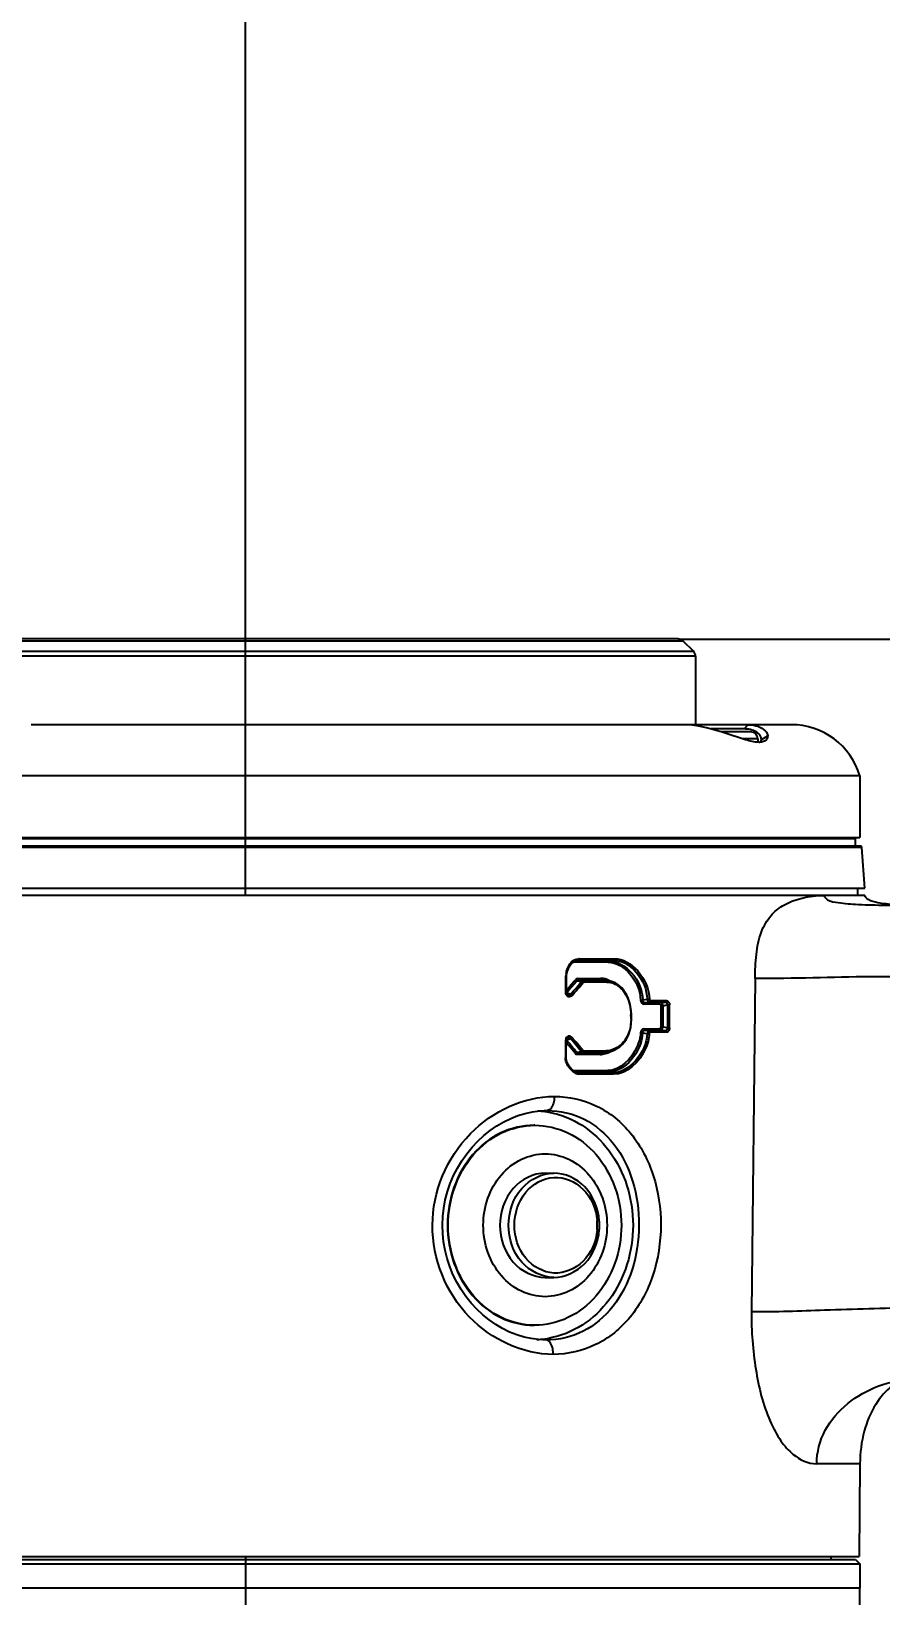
# Model space of a CAD drawing. Header units: millimetres. Extents: x 0 to 1173, y -4 to 841.
# Drawn here: x 1039.86 to 1049.77, y 518.64 to 536.9 of the extents above; entities that cross this region are included whole.
import ezdxf

# ---------------------------------------------------------------- set-up
doc = ezdxf.new("R2010")
doc.units = ezdxf.units.MM
doc.header["$LTSCALE"] = 65.395
doc.layers.get('0').update_dxf_attribs({"linetype": 'CONTINUOUS'})
for name, color, linetype in [('0_END_MODULE_W_CAM_SOLIFIED_BL2', 7, 'CONTINUOUS'), ('DRAFT_DIMS', 7, 'CONTINUOUS'), ('J_900_EXP_DH_BL10', 7, 'CONTINUOUS'), ('TM20_JOINT_200L_DH_BL4', 7, 'CONTINUOUS'), ('TM25S_ARM2_640_BL5', 7, 'CONTINUOUS')]:
    doc.layers.add(name, color=color, linetype=linetype)
doc.styles.get("Standard").update_dxf_attribs({"font": 'txt', "width": 0.8})
doc.dimstyles.new('DIMSTYLE_1', dxfattribs={"dimtxt": 6, "dimasz": 9, "dimexe": 0.5, "dimexo": 0, "dimgap": 1.5, "dimtad": 1, "dimlfac": 6, "dimzin": 0, "dimdsep": 46, "dimtxsty": 'Standard', "dimblk": '_FILLED', "dimblk1": '_FILLED', "dimblk2": '_FILLED', "dimcen": 0.09, "dimadec": 0, "dimazin": 0, "dimtp": 0.01, "dimtm": 0.01, "dimtfac": 1, "dimtofl": 0, "dimtmove": 0, "dimatfit": 3, "dimldrblk": '_FILLED', "dimfxl": 0, "dimtolj": 1, "dimtzin": 0, "dimarcsym": 0})

# ---------------------------------------------------------------- blocks, each defined once
blk = doc.blocks.new('_FILLED')
at = {"color": 0, "linetype": 'ByBlock'}
blk.add_solid([(0, 0), (-1, 0.1667), (-1, -0.1667)], dxfattribs=at)
blk = doc.blocks.new('*D1')
at = {"layer": 'DRAFT_DIMS', "color": 2, "linetype": 'Continuous'}
for p, q in [((1068.837, 538.232), (1068.837, 550.232)), ((1068.837, 550.232), (1068.837, 534.02)), ((1052.84, 538.232), (1069.337, 538.232)), ((1068.837, 491.431), (1068.837, 534.02)), ((1047.412, 529.807), (1069.337, 529.807)), ((1068.837, 529.807), (1068.837, 491.431))]:
    blk.add_line(p, q, dxfattribs=at)
at = {"layer": 'DRAFT_DIMS', "color": 2, "linetype": 'Continuous', "xscale": 9, "yscale": 9, "zscale": 9}
for p, rotation in [((1068.837, 538.232), 270), ((1068.837, 529.807), 90)]:
    blk.add_blockref('_FILLED', p, dxfattribs=dict(at, rotation=rotation))
blk = doc.blocks.new('*D39')
at = {"color": 2, "linetype": 'Continuous'}
for p, q in [((1047.412, 529.807), (1083.797, 529.807)), ((1083.297, 529.807), (1083.297, 371.228)), ((1083.297, 212.649), (1083.297, 371.228)), ((1010.83, 212.649), (1083.797, 212.649))]:
    blk.add_line(p, q, dxfattribs=at)
at = {"color": 2, "linetype": 'Continuous', "xscale": 9, "yscale": 9, "zscale": 9}
for p, rotation in [((1083.297, 529.807), 90), ((1083.297, 212.649), 270)]:
    blk.add_blockref('_FILLED', p, dxfattribs=dict(at, rotation=rotation))
blk = doc.blocks.new('TM20_JOINT_200L_DH_BL4', base_point=(646.7471, 433.0434))
at = {"layer": 'TM20_JOINT_200L_DH_BL4', "color": 7, "linetype": 'Continuous'}
for p, q in [((1035.2469, 519.0658), (1049.4802, 519.0658)), ((1049.1969, 519.0658), (1049.1969, 519.0991)), ((1049.4802, 519.0658), (1049.5302, 519.0158)), ((1035.1969, 519.0158), (1049.5302, 519.0158)), ((1049.5302, 519.0158), (1049.5302, 518.7324)), ((1049.5302, 518.7324), (1035.1969, 518.7324)), ((1049.5302, 518.7324), (1035.1969, 518.7324))]:
    blk.add_line(p, q, dxfattribs=at)
at = {"layer": 'TM20_JOINT_200L_DH_BL4', "color": 6, "linetype": 'Continuous'}
blk.add_line((1049.5302, 517.4824), (1049.5302, 518.7324), dxfattribs=at)
blk = doc.blocks.new('*D32')
at = {"color": 2, "linetype": 'Continuous'}
for p, q in [((1013.997, 545.806), (1001.997, 545.806)), ((1001.997, 545.806), (1028.18, 545.806)), ((1054.364, 545.806), (1028.18, 545.806)), ((1042.364, 545.806), (1054.364, 545.806)), ((1013.997, 492.316), (1013.997, 544.306)), ((1042.364, 526.816), (1042.364, 544.306))]:
    blk.add_line(p, q, dxfattribs=at)
at = {"color": 2, "linetype": 'Continuous', "xscale": 9, "yscale": 9, "zscale": 9}
blk.add_blockref('_FILLED', (1013.997, 545.806), dxfattribs=at)
at = {"color": 2, "linetype": 'Continuous', "xscale": 9, "yscale": 9, "zscale": 9, "rotation": 180}
blk.add_blockref('_FILLED', (1042.364, 545.806), dxfattribs=at)
blk = doc.blocks.new('*D40')
at = {"color": 2, "linetype": 'Continuous'}
for p, q in [((1042.364, 519.099), (1042.364, 282.46)), ((1025.664, 231.616), (1025.664, 283.46)), ((1025.664, 282.96), (1013.664, 282.96)), ((1013.664, 282.96), (1034.014, 282.96)), ((1080.159, 282.96), (1034.014, 282.96)), ((1042.364, 282.96), (1080.159, 282.96))]:
    blk.add_line(p, q, dxfattribs=at)
at = {"color": 2, "linetype": 'Continuous', "xscale": 9, "yscale": 9, "zscale": 9}
blk.add_blockref('_FILLED', (1025.664, 282.96), dxfattribs=at)
at = {"color": 2, "linetype": 'Continuous', "xscale": 9, "yscale": 9, "zscale": 9, "rotation": 180}
blk.add_blockref('_FILLED', (1042.364, 282.96), dxfattribs=at)
blk = doc.blocks.new('0_END_MODULE_W_CAM_SOLIFIED_BL2', base_point=(670.806, 355.8574))
at = {"layer": '0_END_MODULE_W_CAM_SOLIFIED_BL2', "color": 7, "linetype": 'Continuous'}
for p, q in [((1047.4123, 529.8074), (1037.3148, 529.8074)), ((1037.1381, 529.6652), (1047.5892, 529.6652)), ((1047.4713, 529.783), (1037.2558, 529.783)), ((1047.5892, 529.6652), (1047.4713, 529.783)), ((1047.6136, 529.6062), (1037.1137, 529.6062)), ((1047.6136, 529.6062), (1047.6136, 528.8074)), ((1047.4564, 528.8074), (1039.8642, 528.8074)), ((1048.731, 528.8074), (1047.4897, 528.8074)), ((1048.1834, 528.7574), (1047.7963, 528.7574)), ((1048.2569, 528.7241), (1047.9118, 528.7241)), ((1048.1833, 528.7574), (1048.2201, 528.8074)), ((1048.3402, 528.6408), (1048.1641, 528.6408)), ((1048.3402, 528.6408), (1048.3402, 528.602)), ((1048.3819, 528.6351), (1048.4558, 528.6773)), ((1049.5302, 528.2104), (1035.1969, 528.2104)), ((1049.5302, 528.2104), (1049.5302, 527.4908)), ((1035.1969, 527.4908), (1049.5302, 527.4908)), ((1049.4802, 527.4741), (1035.2469, 527.4741)), ((1049.3802, 527.4908), (1049.3802, 527.4741)), ((1049.4802, 527.3908), (1049.4802, 527.4741)), ((1049.5553, 527.3753), (1035.1719, 527.3753)), ((1049.5386, 527.3908), (1035.1885, 527.3908)), ((1049.5886, 526.8991), (1049.5553, 527.3753)), ((1035.1386, 526.8991), (1049.5886, 526.8991)), ((1049.5052, 526.8991), (1049.5052, 526.8158)), ((1049.59, 526.8158), (1035.1371, 526.8158)), ((1046.1772, 526.0333), (1046.1875, 526.0342)), ((1046.5947, 526.0342), (1046.1875, 526.0342)), ((1046.2882, 526.0506), (1046.206, 526.0506)), ((1046.2473, 526.0596), (1046.2098, 526.0531)), ((1046.2241, 526.0573), (1046.2286, 526.0581)), ((1046.2277, 526.058), (1046.2285, 526.0581)), ((1046.2393, 526.0594), (1046.2473, 526.0596)), ((1046.2473, 526.0596), (1046.6552, 526.0596)), ((1046.2554, 526.0761), (1046.6642, 526.0761)), ((1046.6036, 526.0506), (1046.2882, 526.0506)), ((1046.6036, 526.0506), (1046.6552, 526.0596)), ((1046.1006, 525.6809), (1046.1013, 525.8765)), ((1046.1086, 525.681), (1046.1095, 525.8762)), ((1046.1231, 525.9419), (1046.13, 525.9613)), ((1046.2309, 525.8196), (1046.2847, 525.8108)), ((1046.2421, 525.8462), (1046.5062, 525.8462)), ((1046.2504, 525.8295), (1046.3048, 525.8205)), ((1046.2504, 525.8295), (1046.3331, 525.8295)), ((1046.5376, 525.8205), (1046.3048, 525.8205)), ((1046.5751, 525.8038), (1046.3131, 525.8038)), ((1046.3331, 525.8295), (1046.515, 525.8295)), ((1046.515, 525.8295), (1046.531, 525.8289)), ((1046.5662, 525.8205), (1046.515, 525.8295)), ((1046.5662, 525.8205), (1046.5376, 525.8205)), ((1046.6065, 525.8169), (1046.5558, 525.8259)), ((1046.5796, 525.8201), (1046.5662, 525.8205)), ((1048.3083, 525.8461), (1048.267, 521.9554)), ((1046.1015, 525.672), (1046.1005, 525.6809)), ((1046.109, 525.6752), (1046.1086, 525.681)), ((1046.155, 525.6581), (1046.1117, 525.6796)), ((1046.1248, 525.65), (1046.1213, 525.6522)), ((1047.0519, 525.6016), (1046.9978, 525.5938)), ((1046.8675, 525.3689), (1046.8667, 525.4236)), ((1047.1963, 525.5454), (1047.0115, 525.5454)), ((1047.0791, 525.5709), (1047.0214, 525.5619)), ((1047.2066, 525.5619), (1047.0214, 525.5619)), ((1047.0791, 525.5709), (1047.2645, 525.5709)), ((1047.0891, 525.5873), (1047.2748, 525.5873)), ((1047.2644, 525.5708), (1047.2066, 525.5619)), ((1047.2086, 525.5285), (1047.2075, 525.2766)), ((1047.2336, 525.5284), (1047.2325, 525.2765)), ((1047.2336, 525.5284), (1047.2869, 525.5366)), ((1047.2869, 525.5366), (1047.2857, 525.2682)), ((1047.3107, 525.2681), (1047.312, 525.5365)), ((1046.8612, 525.369), (1046.8675, 525.3689)), ((1046.8645, 525.319), (1046.8675, 525.3689)), ((1047.0102, 525.2597), (1047.195, 525.2597)), ((1047.0202, 525.2429), (1047.0843, 525.2429)), ((1047.2627, 525.234), (1047.0775, 525.234)), ((1047.0843, 525.2429), (1047.2053, 525.2429)), ((1047.2053, 525.2429), (1047.2627, 525.234)), ((1047.2857, 525.2682), (1047.2325, 525.2765)), ((1046.0982, 525.1237), (1046.0973, 524.9187)), ((1046.1042, 525.0981), (1046.1304, 525.0669)), ((1046.1053, 524.9187), (1046.1062, 525.1237)), ((1046.1091, 525.1252), (1046.1528, 525.1468)), ((1046.119, 525.1526), (1046.1228, 525.155)), ((1046.9961, 525.2111), (1047.05, 525.2034)), ((1047.2731, 525.2173), (1047.0874, 525.2173)), ((1046.2272, 524.9852), (1046.2812, 524.9941)), ((1046.5023, 524.9589), (1046.2382, 524.9589)), ((1046.2465, 524.9753), (1046.3012, 524.9844)), ((1046.2465, 524.9753), (1046.25, 524.9753)), ((1046.5111, 524.9753), (1046.25, 524.9753)), ((1046.3012, 524.9844), (1046.534, 524.9844)), ((1046.3096, 525.0008), (1046.5716, 525.0008)), ((1046.5111, 524.9753), (1046.5627, 524.9844)), ((1046.5239, 524.9758), (1046.5112, 524.9753)), ((1046.534, 524.9844), (1046.545, 524.9844)), ((1046.545, 524.9784), (1046.5956, 524.9873)), ((1046.545, 524.9844), (1046.5627, 524.9844)), ((1046.5498, 524.9793), (1046.545, 524.9784)), ((1046.5627, 524.9844), (1046.5732, 524.9847)), ((1046.5956, 524.9873), (1046.6009, 524.9883)), ((1046.601, 524.9884), (1046.634, 524.9975)), ((1046.1302, 524.8358), (1046.1232, 524.8486)), ((1046.1882, 524.7709), (1046.5892, 524.7709)), ((1046.2113, 524.7551), (1046.2017, 524.7611)), ((1046.2205, 524.7503), (1046.2113, 524.7551)), ((1046.2131, 524.7542), (1046.2634, 524.7542)), ((1046.2276, 524.7476), (1046.2414, 524.7452)), ((1046.234, 524.7459), (1046.2331, 524.746)), ((1046.2414, 524.7452), (1046.234, 524.7459)), ((1046.6493, 524.7452), (1046.2414, 524.7452)), ((1046.6583, 524.7285), (1046.2496, 524.7285)), ((1046.2634, 524.7542), (1046.3542, 524.7542)), ((1046.3542, 524.7542), (1046.5981, 524.7542)), ((1046.6493, 524.7452), (1046.5981, 524.7542)), ((1045.8474, 524.3038), (1045.8495, 524.3039)), ((1045.8495, 524.3039), (1045.8847, 524.3045)), ((1045.7386, 524.1324), (1045.7302, 524.1324)), ((1045.8594, 523.5741), (1045.9594, 523.5741)), ((1045.8594, 522.3574), (1045.9594, 522.3574)), ((1045.7386, 521.7991), (1045.7302, 521.7991)), ((1045.8364, 521.6281), (1045.828, 521.6284)), ((1045.8682, 521.6275), (1045.8364, 521.6281)), ((1045.8715, 521.6275), (1045.8682, 521.6275)), ((1049.5321, 520.1825), (1049.0267, 520.1825)), ((1049.5321, 520.1825), (1049.5227, 519.0991)), ((1035.2068, 519.0991), (1049.5227, 519.0991))]:
    blk.add_line(p, q, dxfattribs=at)
for points in [[(1046.13, 525.9613), (1046.1388, 525.9811), (1046.1495, 526.0002), (1046.1612, 526.0165), (1046.1726, 526.029)], [(1046.1726, 526.029), (1046.184, 526.0388), (1046.1964, 526.0469), (1046.2099, 526.0531), (1046.2241, 526.0573)], [(1046.2554, 526.0761), (1046.2553, 526.0734), (1046.2549, 526.0707), (1046.2543, 526.0682), (1046.2535, 526.0659), (1046.2526, 526.064), (1046.2514, 526.0623), (1046.2501, 526.061), (1046.2487, 526.0601), (1046.2473, 526.0596)], [(1046.6642, 526.0761), (1046.6641, 526.0734), (1046.6637, 526.0707), (1046.663, 526.0682), (1046.6621, 526.0659), (1046.6611, 526.064), (1046.6598, 526.0623), (1046.6583, 526.061), (1046.6568, 526.0601), (1046.6552, 526.0596)], [(1046.1095, 525.8761), (1046.1095, 525.8761), (1046.1092, 525.8758), (1046.1085, 525.8758), (1046.1073, 525.8759), (1046.1057, 525.876), (1046.1037, 525.8762), (1046.1013, 525.8765)], [(1046.109, 525.8761), (1046.1103, 525.888), (1046.1133, 525.9044)], [(1046.1133, 525.9044), (1046.1175, 525.9226), (1046.1231, 525.9419)], [(1046.3131, 525.8038), (1046.313, 525.8065), (1046.3126, 525.8092), (1046.312, 525.8118), (1046.3112, 525.8141), (1046.3102, 525.8161), (1046.309, 525.8178), (1046.3077, 525.8191), (1046.3062, 525.82), (1046.3048, 525.8205)], [(1046.572, 525.8161), (1046.5708, 525.8178), (1046.5693, 525.8191), (1046.5678, 525.8201), (1046.5662, 525.8205)], [(1046.5751, 525.8038), (1046.575, 525.8065), (1046.5746, 525.8092), (1046.5739, 525.8118), (1046.5731, 525.8141), (1046.572, 525.8161)], [(1046.6582, 525.8017), (1046.6322, 525.8109), (1046.6064, 525.8169)], [(1046.8667, 525.4236), (1046.8627, 525.4728), (1046.8561, 525.5168), (1046.8473, 525.5561), (1046.8362, 525.5928), (1046.8229, 525.6271), (1046.8079, 525.6583), (1046.791, 525.6869), (1046.7725, 525.7129), (1046.7525, 525.7359), (1046.7309, 525.7564), (1046.7078, 525.7744), (1046.6835, 525.7895), (1046.6582, 525.8017)], [(1046.1213, 525.6522), (1046.1177, 525.6555), (1046.1145, 525.6595), (1046.112, 525.6643), (1046.1101, 525.6696), (1046.109, 525.6752)], [(1047.0764, 525.6028), (1047.0767, 525.5999), (1047.0774, 525.5973), (1047.0784, 525.5949), (1047.0797, 525.5928), (1047.0814, 525.5908), (1047.0831, 525.5893), (1047.085, 525.5882), (1047.087, 525.5876), (1047.0891, 525.5873)], [(1046.9734, 525.5929), (1046.9759, 525.5931), (1046.9787, 525.5933), (1046.9818, 525.5935), (1046.9848, 525.5936), (1046.9877, 525.5937), (1046.9906, 525.5938), (1046.9934, 525.5938), (1046.9958, 525.5938), (1046.9978, 525.5938)], [(1047.0891, 525.5873), (1047.0889, 525.5846), (1047.0885, 525.5819), (1047.0877, 525.5794), (1047.0867, 525.5772), (1047.0856, 525.5752), (1047.0842, 525.5736), (1047.0826, 525.5722), (1047.0809, 525.5713), (1047.0791, 525.5709)], [(1047.2748, 525.5873), (1047.2746, 525.5846), (1047.2741, 525.5819), (1047.2734, 525.5794), (1047.2724, 525.5772), (1047.2711, 525.5752), (1047.2697, 525.5736), (1047.2681, 525.5722), (1047.2663, 525.5713), (1047.2645, 525.5709)], [(1046.634, 524.9975), (1046.6651, 525.01), (1046.6972, 525.0269), (1046.7289, 525.0486), (1046.7574, 525.0738), (1046.7818, 525.1009), (1046.8029, 525.1301), (1046.8213, 525.1623), (1046.8365, 525.1966), (1046.8485, 525.2329), (1046.858, 525.2735), (1046.8645, 525.319)], [(1047.0874, 525.2173), (1047.0873, 525.22), (1047.0868, 525.2227), (1047.0861, 525.2253), (1047.0851, 525.2276), (1047.084, 525.2296), (1047.0826, 525.2313), (1047.081, 525.2326), (1047.0792, 525.2335), (1047.0775, 525.234)], [(1047.2731, 525.2173), (1047.2729, 525.22), (1047.2725, 525.2227), (1047.2717, 525.2252), (1047.2708, 525.2275), (1047.2696, 525.2295), (1047.2681, 525.2312), (1047.2664, 525.2326), (1047.2646, 525.2335), (1047.2627, 525.234)], [(1046.1062, 525.1237), (1046.1065, 525.1286), (1046.1076, 525.1344), (1046.1095, 525.1399), (1046.1121, 525.1449), (1046.1153, 525.1492), (1046.119, 525.1526)], [(1046.9716, 525.2124), (1046.9741, 525.2122), (1046.977, 525.212), (1046.9801, 525.2118), (1046.9831, 525.2116), (1046.986, 525.2114), (1046.9889, 525.2113), (1046.9917, 525.2112), (1046.9941, 525.2111), (1046.9961, 525.2111)], [(1047.0874, 525.2173), (1047.0852, 525.217), (1047.0831, 525.2163), (1047.0813, 525.2152), (1047.0795, 525.2136), (1047.0779, 525.2116), (1047.0766, 525.2095), (1047.0756, 525.2071), (1047.0749, 525.2046), (1047.0745, 525.2018)], [(1046.1232, 524.8486), (1046.117, 524.8622), (1046.1119, 524.8765), (1046.1081, 524.8915), (1046.1058, 524.907), (1046.1053, 524.9187)], [(1046.2087, 524.9735), (1046.2105, 524.9755), (1046.2125, 524.9774), (1046.2147, 524.9792), (1046.2169, 524.9808), (1046.2191, 524.9822), (1046.2213, 524.9834), (1046.2235, 524.9843), (1046.2254, 524.9849), (1046.2272, 524.9851)], [(1046.3096, 525.0008), (1046.3083, 525.0009), (1046.3071, 525.0011), (1046.306, 525.0014), (1046.3048, 525.0018), (1046.3037, 525.0023), (1046.3026, 525.0031), (1046.3014, 525.004), (1046.3003, 525.005), (1046.2991, 525.0063)], [(1046.3096, 525.0008), (1046.3094, 524.9981), (1046.309, 524.9954), (1046.3084, 524.9929), (1046.3076, 524.9907), (1046.3066, 524.9887), (1046.3055, 524.9871), (1046.3041, 524.9857), (1046.3027, 524.9848), (1046.3012, 524.9844)], [(1046.5672, 524.9871), (1046.5658, 524.9857), (1046.5643, 524.9848), (1046.5627, 524.9844)], [(1046.5716, 525.0008), (1046.5714, 524.9981), (1046.571, 524.9954), (1046.5704, 524.9929), (1046.5695, 524.9907), (1046.5684, 524.9887), (1046.5672, 524.9871)], [(1046.1733, 524.7834), (1046.1642, 524.7923), (1046.1552, 524.8019), (1046.1464, 524.8124), (1046.138, 524.8237), (1046.1302, 524.8358)], [(1046.2017, 524.7611), (1046.1921, 524.7679), (1046.1826, 524.7753), (1046.1733, 524.7834)], [(1046.2332, 524.746), (1046.2295, 524.7469), (1046.2205, 524.7503)], [(1046.2496, 524.7285), (1046.2495, 524.7312), (1046.2491, 524.7339), (1046.2485, 524.7365), (1046.2477, 524.7388), (1046.2467, 524.7408), (1046.2456, 524.7425), (1046.2443, 524.7438), (1046.2428, 524.7447), (1046.2414, 524.7452)], [(1046.6583, 524.7285), (1046.6582, 524.7312), (1046.6578, 524.7339), (1046.6572, 524.7364), (1046.6563, 524.7387), (1046.6553, 524.7407), (1046.654, 524.7424), (1046.6525, 524.7438), (1046.6509, 524.7447), (1046.6493, 524.7452)], [(1045.8283, 521.6284), (1045.7828, 521.6315), (1045.698, 521.6428), (1045.6131, 521.6614), (1045.5287, 521.6872), (1045.4452, 521.7202), (1045.3633, 521.7603), (1045.2833, 521.8072), (1045.2059, 521.8608), (1045.1317, 521.9207), (1045.0612, 521.9867), (1044.9949, 522.0583), (1044.9336, 522.1351), (1044.8777, 522.2164), (1044.8275, 522.3018), (1044.7835, 522.3908), (1044.7459, 522.4827), (1044.715, 522.577), (1044.691, 522.6732), (1044.674, 522.7708), (1044.664, 522.8692), (1044.6611, 522.9681), (1044.6653, 523.067), (1044.6765, 523.1653), (1044.6948, 523.2628), (1044.7201, 523.3589), (1044.7521, 523.453), (1044.7908, 523.5447), (1044.8359, 523.6335), (1044.8871, 523.7187), (1044.944, 523.7998), (1045.0062, 523.8763), (1045.0733, 523.9477), (1045.1444, 524.0134), (1045.2192, 524.073), (1045.2969, 524.1262), (1045.3771, 524.1728), (1045.4591, 524.2125), (1045.5424, 524.2452), (1045.6266, 524.2708), (1045.7114, 524.2893), (1045.796, 524.3005), (1045.8475, 524.3038)]]:
    blk.add_lwpolyline(points, dxfattribs=at)
for centre, radius, start, end in [((1047.4124, 529.7241), 0.0833, 45, 90), ((1047.5302, 529.6062), 0.0833, 0, 45), ((1048.184, 528.4179), 0.3395, 83.89909, 90.09948), ((1048.1881, 528.4561), 0.3011, 77.30226, 83.9085), ((1048.2569, 528.6408), 0.0833, 0, 90), ((1048.7311, 527.9741), 0.8333, 16.47056, 90), ((1048.3202, 528.634), 0.0616, 329.89331, 345.368), ((1049.5387, 527.3741), 0.0167, 4, 90), ((1046.2468, 525.9504), 0.1092, 97.64487, 99.62585), ((1046.247, 525.9486), 0.1111, 93.99275, 97.64013), ((1046.2484, 525.9963), 0.0801, 84.95621, 89.75534), ((1046.489, 525.8326), 0.3901, 169.80686, 173.5419), ((1021.2807, 546.8699), 32.6221, 319.55947, 319.84111), ((1025.7483, 543.13), 26.8645, 319.43045, 319.85765), ((1021.4846, 546.7292), 32.4659, 319.50495, 319.85648), ((1046.5061, 525.6026), 0.2436, 82.88579, 89.98001), ((1046.515, 525.5953), 0.2342, 83.32298, 86.08827), ((1046.5047, 525.5927), 0.2536, 72.43311, 82.85413), ((1046.5147, 525.5928), 0.2367, 80.00867, 83.32167), ((1046.5657, 525.588), 0.2325, 79.98371, 86.56879), ((1046.5716, 525.5696), 0.2346, 66.58124, 74.07352), ((1046.0414, 525.3843), 0.8199, 358.93484, 2.57779), ((1047.2139, 524.1608), 1.3677, 89.17287, 90.22011), ((1047.3066, 526.898), 1.3616, 269.16966, 270.2266), ((1049.0572, 538.1285), 13.0456, 261.01659, 261.27124), ((1047.2128, 523.9094), 1.3672, 89.17283, 90.22044), ((1047.3054, 526.632), 1.3639, 269.17071, 270.22306), ((1025.783, 507.8722), 26.6612, 39.93126, 40.32488), ((1021.5977, 504.4202), 32.0646, 39.8662, 40.084), ((1025.7959, 507.8952), 26.6837, 39.85144, 40.27995), ((1021.7541, 504.5191), 31.9716, 39.85099, 40.2066), ((1046.4708, 525.3515), 0.3939, 274.59191, 279.18117), ((1046.5101, 525.1697), 0.1944, 274.0736, 277.51812), ((1046.4803, 525.2922), 0.3338, 279.18756, 284.39553), ((1046.5079, 525.1867), 0.2115, 277.50982, 280.09921), ((1046.4909, 525.2499), 0.2903, 284.44271, 295.90832), ((1046.5614, 525.1745), 0.1902, 273.56389, 278.3185), ((1046.5588, 525.193), 0.2089, 278.27834, 280.15867), ((1046.5686, 525.1939), 0.1933, 277.57171, 279.16179), ((1046.4836, 525.2642), 0.3062, 295.97036, 299.30713), ((1045.7299, 523.2969), 1.0022, 84.97229, 87.64059), ((1045.7291, 523.2882), 1.011, 80.05402, 84.96868), ((1045.826, 522.9657), 0.642, 0.0069, 4.8561), ((1045.8259, 522.9658), 0.642, 355.15723, 359.99314), ((1045.8006, 522.9657), 0.6923, 0.00506, 4.41777), ((1045.8006, 522.9658), 0.6923, 355.58793, 359.99496), ((1045.73, 522.6341), 1.0017, 271.96108, 275.04301), ((1045.7291, 522.6434), 1.011, 275.04624, 279.98003)]:
    blk.add_arc(centre, radius, start, end, dxfattribs=at)
for points in [[(1047.912, 528.7242), (1047.7646, 528.7703), (1047.6108, 528.8074), (1047.4564, 528.8074)], [(1048.3789, 528.6561), (1048.3724, 528.6786), (1048.3561, 528.6986), (1048.3375, 528.7129)], [(1048.3128, 528.6042), (1048.3005, 528.6057), (1048.2883, 528.6078), (1048.2762, 528.6103)], [(1048.3737, 528.6022), (1048.3535, 528.6003), (1048.333, 528.6016), (1048.3128, 528.6042)], [(1048.4189, 528.6143), (1048.4049, 528.6073), (1048.3892, 528.6037), (1048.3737, 528.6022)], [(1049.1172, 526.8158), (1049.1171, 526.805), (1049.1216, 526.7937), (1049.1284, 526.7854)], [(1046.1173, 525.9516), (1046.1246, 525.9743), (1046.135, 525.9965), (1046.149, 526.0159)], [(1046.149, 526.0159), (1046.1718, 526.0473), (1046.2098, 526.0766), (1046.2487, 526.0764)], [(1046.105, 525.9017), (1046.108, 525.9185), (1046.112, 525.9353), (1046.1173, 525.9516)], [(1046.2309, 525.8196), (1046.192, 525.7723), (1046.151, 525.7267), (1046.1117, 525.6796)], [(1046.2421, 525.8462), (1046.2323, 525.8462), (1046.2189, 525.8401), (1046.2172, 525.8304)], [(1046.5751, 525.8038), (1046.5956, 525.8038), (1046.6162, 525.8008), (1046.6359, 525.7952)], [(1046.5813, 525.8345), (1046.6015, 525.8281), (1046.621, 525.8192), (1046.6392, 525.8082)], [(1046.155, 525.6581), (1046.1487, 525.6498), (1046.1341, 525.6453), (1046.1248, 525.65)], [(1046.9734, 525.5929), (1046.9748, 525.5727), (1046.9912, 525.5464), (1047.0115, 525.5454)], [(1047.0214, 525.5619), (1047.0082, 525.562), (1046.998, 525.5806), (1046.9978, 525.5938)], [(1047.2645, 525.5709), (1047.2781, 525.5707), (1047.2873, 525.5502), (1047.2869, 525.5366)], [(1046.8612, 525.369), (1046.8607, 525.3418), (1046.8585, 525.3145), (1046.8541, 525.2876)], [(1047.0102, 525.2597), (1046.9899, 525.2587), (1046.9734, 525.2326), (1046.9716, 525.2124)], [(1046.9961, 525.2111), (1046.9965, 525.2244), (1047.0069, 525.2429), (1047.0202, 525.2429)], [(1047.2857, 525.2682), (1047.2859, 525.2545), (1047.2765, 525.2342), (1047.2627, 525.234)], [(1046.1154, 524.8439), (1046.1042, 524.867), (1046.0978, 524.893), (1046.0972, 524.9187)], [(1046.2087, 524.9735), (1046.2148, 524.9662), (1046.2281, 524.9578), (1046.2356, 524.9637)], [(1046.6279, 525.0097), (1046.6185, 525.007), (1046.609, 525.0047), (1046.5993, 525.0031)], [(1046.6828, 525.0322), (1046.6653, 525.023), (1046.6469, 525.0153), (1046.6279, 525.0097)], [(1046.161, 524.7806), (1046.1428, 524.7992), (1046.1268, 524.8205), (1046.1154, 524.8439)], [(1046.2013, 524.7467), (1046.1866, 524.7563), (1046.1732, 524.768), (1046.161, 524.7806)], [(1046.2496, 524.7285), (1046.2324, 524.7291), (1046.2157, 524.7373), (1046.2013, 524.7467)]]:
    blk.add_open_spline(points, degree=3, dxfattribs=at)
for points, knots in [([(1048.2762, 528.6103), (1048.2497, 528.6157), (1048.1267, 528.6491), (1048.0076, 528.6944), (1047.912, 528.7242)], [0, 0, 0, 0, 0.2125194, 1, 1, 1, 1]), ([(1048.2201, 528.8074), (1048.2531, 528.8074), (1048.3422, 528.801), (1048.4509, 528.7375), (1048.4558, 528.6773)], [0, 0, 0, 0, 0.3537994, 1, 1, 1, 1]), ([(1048.3375, 528.7129), (1048.3322, 528.717), (1048.3068, 528.7341), (1048.2775, 528.7446), (1048.2543, 528.7498)], [0, 0, 0, 0, 0.2213294, 1, 1, 1, 1]), ([(1048.3819, 528.6351), (1048.3819, 528.6386), (1048.3814, 528.6457), (1048.3799, 528.6526), (1048.3789, 528.6561)], [0, 0, 0, 0, 0.491562, 1, 1, 1, 1]), ([(1048.3798, 528.6184), (1048.3805, 528.6211), (1048.3816, 528.6267), (1048.3819, 528.6323), (1048.3819, 528.6351)], [0, 0, 0, 0, 0.4974029, 1, 1, 1, 1]), ([(1048.4558, 528.6773), (1048.4573, 528.6592), (1048.4467, 528.6312), (1048.4252, 528.6175), (1048.4189, 528.6143)], [0, 0, 0, 0, 0.7191323, 1, 1, 1, 1]), ([(1048.3083, 525.8461), (1048.3095, 525.9398), (1048.3165, 526.1227), (1048.3648, 526.3777), (1048.4752, 526.5756), (1048.7075, 526.7695), (1048.9432, 526.8094), (1049.1084, 526.8158)], [0, 0, 0, 0, 0.1949578, 0.380904, 0.534812, 0.6559333, 1, 1, 1, 1]), ([(1049.1284, 526.7854), (1049.156, 526.752), (1049.2871, 526.7256), (1049.5019, 526.7076), (1049.8056, 526.7016), (1050.0274, 526.6972), (1050.147, 526.694)], [0, 0, 0, 0, 0.1260049, 0.3509524, 0.6515405, 1, 1, 1, 1]), ([(1050.1292, 526.6946), (1049.9994, 526.6986), (1049.8254, 526.7103), (1049.6454, 526.7488), (1049.5898, 526.7958), (1049.59, 526.8158)], [0, 0, 0, 0, 0.6829217, 0.894871, 1, 1, 1, 1]), ([(1046.1875, 526.0342), (1046.1875, 526.0354), (1046.1877, 526.038), (1046.1882, 526.0405), (1046.1885, 526.0418)], [0, 0, 0, 0, 0.4956486, 1, 1, 1, 1]), ([(1046.5947, 526.0342), (1046.5947, 526.0379), (1046.5957, 526.0445), (1046.6009, 526.0502), (1046.6037, 526.0506)], [0, 0, 0, 0, 0.5702026, 1, 1, 1, 1]), ([(1046.5947, 526.0342), (1046.6904, 526.0342), (1046.8879, 525.9077), (1046.9685, 525.7033), (1046.9734, 525.5929)], [0, 0, 0, 0, 0.464202, 1, 1, 1, 1]), ([(1046.6037, 526.0506), (1046.7032, 526.0507), (1046.9089, 525.9207), (1046.9927, 525.7082), (1046.9978, 525.5938)], [0, 0, 0, 0, 0.4648621, 1, 1, 1, 1]), ([(1046.6552, 526.0596), (1046.7548, 526.0596), (1046.9613, 525.9292), (1047.0452, 525.7166), (1047.0519, 525.6016)], [0, 0, 0, 0, 0.463808, 1, 1, 1, 1]), ([(1046.6642, 526.0761), (1046.7675, 526.079), (1046.9809, 525.9408), (1047.0723, 525.722), (1047.0764, 525.6028)], [0, 0, 0, 0, 0.464079, 1, 1, 1, 1]), ([(1046.2125, 525.8316), (1046.2151, 525.8284), (1046.2207, 525.8236), (1046.2276, 525.8199), (1046.2309, 525.8197)], [0, 0, 0, 0, 0.5561093, 1, 1, 1, 1]), ([(1046.2309, 525.8197), (1046.2333, 525.8226), (1046.2393, 525.8275), (1046.2468, 525.8295), (1046.2504, 525.8295)], [0, 0, 0, 0, 0.5132051, 1, 1, 1, 1]), ([(1046.2421, 525.8462), (1046.2421, 525.8424), (1046.2429, 525.8359), (1046.2478, 525.8299), (1046.2504, 525.8295)], [0, 0, 0, 0, 0.59241, 1, 1, 1, 1]), ([(1046.3048, 525.8205), (1046.3011, 525.8205), (1046.2934, 525.8185), (1046.2872, 525.8137), (1046.2847, 525.8108)], [0, 0, 0, 0, 0.4859482, 1, 1, 1, 1]), ([(1046.3032, 525.7989), (1046.3005, 525.8021), (1046.2949, 525.8069), (1046.288, 525.8106), (1046.2847, 525.8108)], [0, 0, 0, 0, 0.5557258, 1, 1, 1, 1]), ([(1046.3026, 525.7982), (1046.3039, 525.7999), (1046.307, 525.8027), (1046.3111, 525.8038), (1046.3131, 525.8038)], [0, 0, 0, 0, 0.5150566, 1, 1, 1, 1]), ([(1046.5062, 525.8462), (1046.5062, 525.8424), (1046.5071, 525.8357), (1046.5123, 525.8299), (1046.5151, 525.8295)], [0, 0, 0, 0, 0.5825623, 1, 1, 1, 1]), ([(1046.6648, 525.7849), (1046.7264, 525.7582), (1046.8314, 525.6417), (1046.8571, 525.497), (1046.8605, 525.4211)], [0, 0, 0, 0, 0.4692618, 1, 1, 1, 1]), ([(1050.1514, 525.8609), (1049.9862, 525.8652), (1049.3717, 525.8701), (1048.7574, 525.8413), (1048.3083, 525.8461)], [0, 0, 0, 0, 0.2689673, 1, 1, 1, 1]), ([(1046.1006, 525.6809), (1046.1025, 525.6809), (1046.1037, 525.6817), (1046.1089, 525.6803), (1046.1086, 525.681)], [0, 0, 0, 0, 0.7219236, 1, 1, 1, 1]), ([(1046.1736, 525.6464), (1046.1634, 525.6354), (1046.1251, 525.6212), (1046.104, 525.656), (1046.1015, 525.672)], [0, 0, 0, 0, 0.4825734, 1, 1, 1, 1]), ([(1046.1733, 525.6461), (1046.1707, 525.6492), (1046.1651, 525.654), (1046.1583, 525.6578), (1046.155, 525.6581)], [0, 0, 0, 0, 0.5577265, 1, 1, 1, 1]), ([(1047.0764, 525.6028), (1047.0721, 525.6023), (1047.0639, 525.6018), (1047.0557, 525.6014), (1047.0519, 525.6016)], [0, 0, 0, 0, 0.5278811, 1, 1, 1, 1]), ([(1047.0519, 525.6016), (1047.0525, 525.5942), (1047.052, 525.5791), (1047.0702, 525.5753), (1047.0738, 525.5789)], [0, 0, 0, 0, 0.5929895, 1, 1, 1, 1]), ([(1047.0115, 525.5454), (1047.0115, 525.5493), (1047.0128, 525.5563), (1047.0186, 525.5615), (1047.0214, 525.5619)], [0, 0, 0, 0, 0.576201, 1, 1, 1, 1]), ([(1047.1962, 525.5454), (1047.1963, 525.5492), (1047.1976, 525.5562), (1047.2035, 525.5615), (1047.2066, 525.5619)], [0, 0, 0, 0, 0.5496696, 1, 1, 1, 1]), ([(1047.1963, 525.5454), (1047.1996, 525.5454), (1047.2066, 525.5402), (1047.2086, 525.5326), (1047.2086, 525.5285)], [0, 0, 0, 0, 0.4487046, 1, 1, 1, 1]), ([(1047.2336, 525.5284), (1047.2334, 525.5363), (1047.2349, 525.5522), (1047.2157, 525.5572), (1047.212, 525.5534)], [0, 0, 0, 0, 0.6005807, 1, 1, 1, 1]), ([(1047.2748, 525.5873), (1047.2903, 525.5871), (1047.3097, 525.5645), (1047.3119, 525.543), (1047.3121, 525.5365)], [0, 0, 0, 0, 0.7043786, 1, 1, 1, 1]), ([(1046.8541, 525.2876), (1046.8451, 525.2331), (1046.8092, 525.1297), (1046.7272, 525.0556), (1046.6828, 525.0322)], [0, 0, 0, 0, 0.5243134, 1, 1, 1, 1]), ([(1047.0102, 525.2597), (1047.0102, 525.2557), (1047.0115, 525.2487), (1047.0173, 525.2433), (1047.0202, 525.2429)], [0, 0, 0, 0, 0.5757556, 1, 1, 1, 1]), ([(1047.0775, 525.234), (1047.0713, 525.2341), (1047.0567, 525.2315), (1047.0542, 525.2148), (1047.0571, 525.2091)], [0, 0, 0, 0, 0.4873823, 1, 1, 1, 1]), ([(1047.1949, 525.2597), (1047.1949, 525.2559), (1047.1962, 525.2488), (1047.2022, 525.2433), (1047.2053, 525.2429)], [0, 0, 0, 0, 0.5505726, 1, 1, 1, 1]), ([(1047.2075, 525.2766), (1047.2075, 525.2725), (1047.2053, 525.2649), (1047.1983, 525.2597), (1047.195, 525.2597)], [0, 0, 0, 0, 0.5506811, 1, 1, 1, 1]), ([(1047.2053, 525.2429), (1047.2117, 525.2429), (1047.227, 525.2463), (1047.2291, 525.2639), (1047.2257, 525.2698)], [0, 0, 0, 0, 0.4896782, 1, 1, 1, 1]), ([(1047.3106, 525.2681), (1047.3105, 525.2615), (1047.3084, 525.2398), (1047.2886, 525.218), (1047.2731, 525.2173)], [0, 0, 0, 0, 0.2968436, 1, 1, 1, 1]), ([(1046.0991, 525.1327), (1046.0989, 525.1312), (1046.0985, 525.1282), (1046.0983, 525.1252), (1046.0982, 525.1237)], [0, 0, 0, 0, 0.500722, 1, 1, 1, 1]), ([(1046.1062, 525.1237), (1046.1066, 525.1231), (1046.1012, 525.1244), (1046.1001, 525.1237), (1046.0982, 525.1237)], [0, 0, 0, 0, 0.2776729, 1, 1, 1, 1]), ([(1046.1714, 525.1582), (1046.1613, 525.1693), (1046.123, 525.1833), (1046.1017, 525.1487), (1046.0991, 525.1327)], [0, 0, 0, 0, 0.4808812, 1, 1, 1, 1]), ([(1046.1228, 525.155), (1046.1253, 525.1562), (1046.1307, 525.1577), (1046.1362, 525.1572), (1046.1389, 525.1565)], [0, 0, 0, 0, 0.5024649, 1, 1, 1, 1]), ([(1046.1389, 525.1565), (1046.1416, 525.1557), (1046.1469, 525.1533), (1046.1511, 525.1492), (1046.1528, 525.1469)], [0, 0, 0, 0, 0.4894328, 1, 1, 1, 1]), ([(1046.1711, 525.1585), (1046.1684, 525.1554), (1046.1628, 525.1507), (1046.1561, 525.1471), (1046.1528, 525.1469)], [0, 0, 0, 0, 0.5572624, 1, 1, 1, 1]), ([(1046.9716, 525.2124), (1046.9685, 525.1548), (1046.9198, 524.9593), (1046.7348, 524.7709), (1046.5892, 524.7709)], [0, 0, 0, 0, 0.2834305, 1, 1, 1, 1]), ([(1046.9961, 525.2111), (1046.9898, 525.0967), (1046.901, 524.8875), (1046.6978, 524.7541), (1046.5982, 524.7542)], [0, 0, 0, 0, 0.5347348, 1, 1, 1, 1]), ([(1047.05, 525.2034), (1047.0419, 525.0885), (1046.9532, 524.8791), (1046.7492, 524.7453), (1046.6493, 524.7452)], [0, 0, 0, 0, 0.535509, 1, 1, 1, 1]), ([(1047.0745, 525.2018), (1047.0722, 525.1395), (1047.0137, 524.9296), (1046.8153, 524.7264), (1046.6583, 524.7285)], [0, 0, 0, 0, 0.2843058, 1, 1, 1, 1]), ([(1047.0745, 525.2018), (1047.0702, 525.2023), (1047.0621, 525.203), (1047.0539, 525.2034), (1047.05, 525.2034)], [0, 0, 0, 0, 0.5279328, 1, 1, 1, 1]), ([(1046.0973, 524.9187), (1046.0992, 524.9187), (1046.1004, 524.9195), (1046.1056, 524.9181), (1046.1053, 524.9187)], [0, 0, 0, 0, 0.7214729, 1, 1, 1, 1]), ([(1046.2465, 524.9753), (1046.2429, 524.9753), (1046.2354, 524.9773), (1046.2296, 524.9822), (1046.2272, 524.9851)], [0, 0, 0, 0, 0.4876762, 1, 1, 1, 1]), ([(1046.2382, 524.9589), (1046.2382, 524.9627), (1046.2391, 524.9691), (1046.2439, 524.9749), (1046.2465, 524.9753)], [0, 0, 0, 0, 0.5924837, 1, 1, 1, 1]), ([(1046.2996, 525.0056), (1046.297, 525.0025), (1046.2914, 524.9978), (1046.2845, 524.9942), (1046.2812, 524.9941)], [0, 0, 0, 0, 0.5560824, 1, 1, 1, 1]), ([(1046.2812, 524.9941), (1046.2838, 524.9911), (1046.2899, 524.9864), (1046.2976, 524.9844), (1046.3012, 524.9844)], [0, 0, 0, 0, 0.5137632, 1, 1, 1, 1]), ([(1046.5023, 524.9589), (1046.5023, 524.9627), (1046.5033, 524.9693), (1046.5085, 524.9749), (1046.5112, 524.9753)], [0, 0, 0, 0, 0.5823634, 1, 1, 1, 1]), ([(1046.594, 525.0023), (1046.5903, 525.0019), (1046.5828, 525.0011), (1046.5753, 525.0008), (1046.5716, 525.0008)], [0, 0, 0, 0, 0.5004406, 1, 1, 1, 1]), ([(1046.5891, 524.7709), (1046.5891, 524.7671), (1046.5901, 524.7604), (1046.5953, 524.7546), (1046.5982, 524.7542)], [0, 0, 0, 0, 0.5710397, 1, 1, 1, 1]), ([(1045.9534, 521.4594), (1045.5972, 521.4595), (1044.8436, 521.8159), (1044.3866, 522.9675), (1044.8557, 524.1128), (1045.6095, 524.4697), (1045.9666, 524.4697)], [0, 0, 0, 0, 0.2400321, 0.4994251, 0.7593944, 1, 1, 1, 1]), ([(1045.9666, 524.4697), (1045.9665, 524.4488), (1045.962, 524.39), (1045.9272, 524.306), (1045.8847, 524.3045)], [0, 0, 0, 0, 0.3298847, 1, 1, 1, 1]), ([(1045.9666, 524.4697), (1046.1353, 524.4697), (1046.4812, 524.3924), (1046.8977, 524.0472), (1047.1539, 523.5448), (1047.2382, 522.965), (1047.1496, 522.3846), (1046.8882, 521.8824), (1046.4694, 521.5374), (1046.1225, 521.4594), (1045.9534, 521.4594)], [0, 0, 0, 0, 0.1169303, 0.2355867, 0.3630856, 0.499099, 0.6354519, 0.7636354, 0.882855, 1, 1, 1, 1]), ([(1045.8847, 524.3045), (1046.0321, 524.3045), (1046.335, 524.2344), (1046.6931, 523.9228), (1046.9085, 523.4765), (1046.9783, 522.9652), (1046.903, 522.4539), (1046.6827, 522.0083), (1046.3224, 521.6977), (1046.019, 521.6275), (1045.8715, 521.6275)], [0, 0, 0, 0, 0.1163602, 0.2346555, 0.3625242, 0.4993286, 0.6364148, 0.7648444, 0.883599, 1, 1, 1, 1]), ([(1045.9037, 524.284), (1046.0399, 524.2601), (1046.3108, 524.1514), (1046.7428, 523.7373), (1046.9811, 522.9661), (1046.7432, 522.1949), (1046.3113, 521.7805), (1046.0405, 521.6716), (1045.9043, 521.6477)], [0, 0, 0, 0, 0.1177359, 0.2409145, 0.4999829, 0.7590625, 0.8822543, 1, 1, 1, 1]), ([(1045.7302, 524.1324), (1045.598, 524.1324), (1045.3243, 524.068), (1044.8718, 523.71), (1044.6167, 522.9658), (1044.8718, 522.2215), (1045.3243, 521.8635), (1045.598, 521.7991), (1045.7302, 521.7991)], [0, 0, 0, 0, 0.1175766, 0.2402646, 0.4999947, 0.7597267, 0.8824201, 1, 1, 1, 1]), ([(1045.7386, 521.7991), (1045.6063, 521.7991), (1045.3326, 521.8635), (1044.8802, 522.2215), (1044.625, 522.9658), (1044.8802, 523.71), (1045.3326, 524.068), (1045.6063, 524.1324), (1045.7386, 524.1324)], [0, 0, 0, 0, 0.1175758, 0.2402647, 0.5, 0.7597353, 0.8824242, 1, 1, 1, 1]), ([(1045.7386, 524.1324), (1045.8708, 524.1324), (1046.1446, 524.068), (1046.597, 523.71), (1046.8521, 522.9658), (1046.597, 522.2215), (1046.1446, 521.8635), (1045.8708, 521.7991), (1045.7386, 521.7991)], [0, 0, 0, 0, 0.1175758, 0.2402647, 0.5, 0.7597353, 0.8824242, 1, 1, 1, 1]), ([(1045.8594, 522.1324), (1045.7649, 522.1324), (1045.5694, 522.1785), (1045.2463, 522.4341), (1045.064, 522.9657), (1045.2462, 523.4974), (1045.5694, 523.7531), (1045.7649, 523.7991), (1045.8594, 523.7991)], [0, 0, 0, 0, 0.1175801, 0.2402649, 0.4999923, 0.7597239, 0.8824161, 1, 1, 1, 1]), ([(1045.8594, 523.7991), (1045.9539, 523.7991), (1046.1494, 523.7531), (1046.4726, 523.4974), (1046.6548, 522.9658), (1046.4726, 522.4342), (1046.1494, 522.1785), (1045.9539, 522.1324), (1045.8594, 522.1324)], [0, 0, 0, 0, 0.1175801, 0.2402649, 0.4999923, 0.7597239, 0.8824161, 1, 1, 1, 1]), ([(1045.8594, 523.5741), (1045.7218, 523.5741), (1045.4266, 523.4228), (1045.3326, 523.1181), (1045.3326, 522.9658)], [0, 0, 0, 0, 0.4746671, 1, 1, 1, 1]), ([(1045.4326, 522.9658), (1045.4326, 523.1181), (1045.5266, 523.4228), (1045.8218, 523.5741), (1045.9594, 523.5741)], [0, 0, 0, 0, 0.5253189, 1, 1, 1, 1]), ([(1045.5009, 522.9658), (1045.5009, 523.1016), (1045.5832, 523.3722), (1045.9557, 523.5847), (1046.3504, 523.4162), (1046.4543, 523.1541), (1046.4656, 523.02)], [0, 0, 0, 0, 0.2635807, 0.5024979, 0.738877, 1, 1, 1, 1]), ([(1046.4909, 523.019), (1046.4799, 523.1617), (1046.3723, 523.442), (1046.0913, 523.5741), (1045.9594, 523.5741)], [0, 0, 0, 0, 0.5202527, 1, 1, 1, 1]), ([(1045.3326, 522.9658), (1045.3326, 522.8134), (1045.4266, 522.5087), (1045.7218, 522.3574), (1045.8594, 522.3574)], [0, 0, 0, 0, 0.5253237, 1, 1, 1, 1]), ([(1045.9594, 522.3574), (1045.8218, 522.3574), (1045.5266, 522.5087), (1045.4326, 522.8134), (1045.4326, 522.9658)], [0, 0, 0, 0, 0.4746811, 1, 1, 1, 1]), ([(1046.4656, 522.9116), (1046.4543, 522.7776), (1046.3505, 522.5155), (1045.9559, 522.3468), (1045.5832, 522.5592), (1045.5009, 522.8299), (1045.5009, 522.9658)], [0, 0, 0, 0, 0.2611132, 0.4974937, 0.7364092, 1, 1, 1, 1]), ([(1045.9594, 522.3574), (1046.0914, 522.3574), (1046.3724, 522.4896), (1046.4799, 522.7699), (1046.4909, 522.9126)], [0, 0, 0, 0, 0.4797463, 1, 1, 1, 1]), ([(1048.267, 521.9554), (1048.2646, 521.7313), (1048.2968, 521.2979), (1048.4211, 520.7864), (1048.5943, 520.4591), (1048.7603, 520.2623), (1048.9282, 520.1825), (1049.0267, 520.1823)], [0, 0, 0, 0, 0.324814, 0.6276593, 0.7549019, 0.8572817, 1, 1, 1, 1]), ([(1050.1514, 522.004), (1049.8074, 521.995), (1049.1794, 521.9767), (1048.5512, 521.9523), (1048.267, 521.9554)], [0, 0, 0, 0, 0.5476936, 1, 1, 1, 1]), ([(1045.9534, 521.4594), (1045.9535, 521.4805), (1045.9494, 521.5401), (1045.9147, 521.626), (1045.8715, 521.6275)], [0, 0, 0, 0, 0.3285997, 1, 1, 1, 1]), ([(1049.0276, 520.1824), (1049.0287, 520.3169), (1049.0996, 520.5913), (1049.3791, 520.9047), (1049.7409, 521.11), (1050.0157, 521.1674), (1050.1514, 521.1709)], [0, 0, 0, 0, 0.2469731, 0.4958067, 0.7509949, 1, 1, 1, 1]), ([(1050.1514, 521.1709), (1050.0673, 521.1687), (1049.8863, 521.1013), (1049.6927, 520.8693), (1049.563, 520.5529), (1049.5332, 520.3101), (1049.5321, 520.1824)], [0, 0, 0, 0, 0.1991506, 0.4284298, 0.6974581, 1, 1, 1, 1])]:
    blk.add_open_spline(points, degree=3, knots=knots, dxfattribs=at)
at = {"layer": '0_END_MODULE_W_CAM_SOLIFIED_BL2', "color": 2, "linetype": 'Continuous'}
dim = blk.add_linear_dim(base=(1083.297, 212.6491), p1=(1047.4124, 529.8074), p2=(1010.8302, 212.6491), angle=270, dimstyle='DIMSTYLE_1', dxfattribs=at)
dim.commit()
dim.dimension.update_dxf_attribs({"geometry": '*D39', "text_midpoint": (1083.297, 354.4283), "dimtype": 160})
blk = doc.blocks.new('TM25S_ARM2_640_BL5', base_point=(646.6598, 431.1828))
at = {"layer": 'TM25S_ARM2_640_BL5', "color": 2, "linetype": 'Continuous'}
dim = blk.add_linear_dim(base=(1042.3636, 545.8062), p1=(1013.9969, 492.3158), p2=(1042.3636, 526.8158), dimstyle='DIMSTYLE_1', dxfattribs=at)
dim.commit()
dim.dimension.update_dxf_attribs({"geometry": '*D32', "text_midpoint": (1013.7802, 545.8062), "dimtype": 160})
blk = doc.blocks.new('J_900_EXP_DH_BL10', base_point=(658.2783, 323.5593))
at = {"layer": 'J_900_EXP_DH_BL10', "color": 2, "linetype": 'Continuous'}
dim = blk.add_linear_dim(base=(1042.3636, 282.9597), p1=(1025.6636, 231.6158), p2=(1042.3636, 519.0991), dimstyle='DIMSTYLE_1', dxfattribs=at)
dim.commit()
dim.dimension.update_dxf_attribs({"geometry": '*D40', "text_midpoint": (1051.3593, 282.9597), "dimtype": 160})

msp = doc.modelspace()

# ---------------------------------------------------------------- block references
at = {"layer": '0_END_MODULE_W_CAM_SOLIFIED_BL2'}
msp.add_blockref('0_END_MODULE_W_CAM_SOLIFIED_BL2', (670.806, 355.8574), dxfattribs=at)
at = {"layer": 'J_900_EXP_DH_BL10'}
msp.add_blockref('J_900_EXP_DH_BL10', (658.2783, 323.5593), dxfattribs=at)
at = {"layer": 'TM20_JOINT_200L_DH_BL4'}
msp.add_blockref('TM20_JOINT_200L_DH_BL4', (646.7471, 433.0434), dxfattribs=at)
at = {"layer": 'TM25S_ARM2_640_BL5'}
msp.add_blockref('TM25S_ARM2_640_BL5', (646.6598, 431.1828), dxfattribs=at)

# ---------------------------------------------------------------- dimensions: what is measured, and where the dimension line sits
at = {"layer": 'DRAFT_DIMS', "color": 2, "linetype": 'Continuous'}
dim = msp.add_linear_dim(base=(1068.8365, 529.8074), p1=(1052.8397, 538.2324), p2=(1047.4124, 529.8074), angle=270, dimstyle='DIMSTYLE_1', dxfattribs=at)
dim.commit()
dim.dimension.update_dxf_attribs({"geometry": '*D1', "text_midpoint": (1068.8365, 491.4314), "dimtype": 160})

doc.saveas('drawing.dxf')
